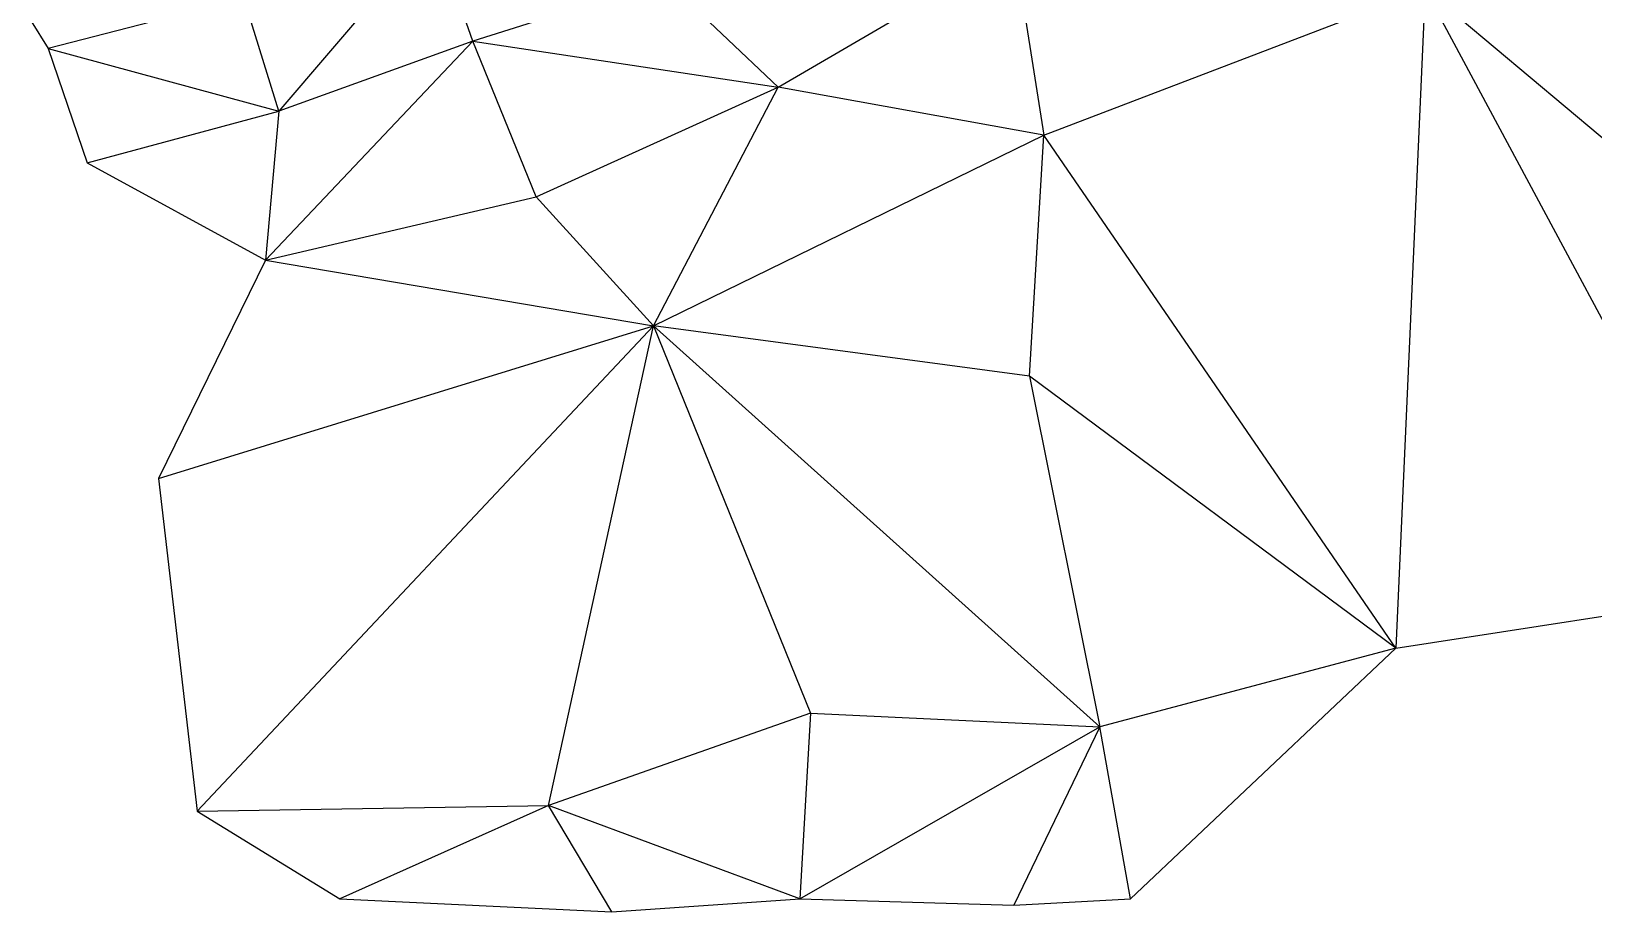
# Model space of a CAD drawing. Header units: inches. Extents: x 2000000 to 2613718, y 1000000 to 1269741.
# Drawn here: x 2612874.3 to 2613338.9, y 1267014 to 1267275.8 of the extents above; entities that cross this region are included whole.
import ezdxf

# ---------------------------------------------------------------- set-up
doc = ezdxf.new("R2010")
doc.units = ezdxf.units.IN
doc.header["$MEASUREMENT"] = 0

msp = doc.modelspace()

# ---------------------------------------------------------------- linework, layer by layer
for points in [[(2612993.97, 1267306.03, 245.9), (2612947.87, 1267252.09, 246.04)], [(2612993.97, 1267306.03, 245.9), (2612947.87, 1267252.09, 246.04)], [(2613005.53, 1267272.84, 246.08), (2612993.97, 1267306.03, 245.9)], [(2613005.53, 1267272.84, 246.08), (2612993.97, 1267306.03, 245.9)], [(2613096.36, 1267259.16, 246.4), (2613166.6, 1267300.28, 246.46)], [(2613096.36, 1267259.16, 246.4), (2613166.6, 1267300.28, 246.46)], [(2613166.6, 1267300.28, 246.46), (2613175.33, 1267244.95, 246.79)], [(2613166.6, 1267300.28, 246.46), (2613175.33, 1267244.95, 246.79)], [(2613062.89, 1267291.06, 246.13), (2613005.53, 1267272.84, 246.08)], [(2613062.89, 1267291.06, 246.13), (2613005.53, 1267272.84, 246.08)], [(2613096.36, 1267259.16, 246.4), (2613062.89, 1267291.06, 246.13)], [(2613096.36, 1267259.16, 246.4), (2613062.89, 1267291.06, 246.13)], [(2613175.33, 1267244.95, 246.79), (2613288.77, 1267288.33, 247.2)], [(2613175.33, 1267244.95, 246.79), (2613288.77, 1267288.33, 247.2)], [(2613288.77, 1267288.33, 247.2), (2613280.01, 1267092.39, 247.99)], [(2613288.77, 1267288.33, 247.2), (2613280.01, 1267092.39, 247.99)], [(2613385.19, 1267108.59, 248.43), (2613288.77, 1267288.33, 247.2)], [(2613382.49, 1267209.73, 248.04), (2613288.77, 1267288.33, 247.2)], [(2613385.19, 1267108.59, 248.43), (2613288.77, 1267288.33, 247.2)], [(2613382.49, 1267209.73, 248.04), (2613288.77, 1267288.33, 247.2)], [(2612937.5, 1267285.75, 245.89), (2612879.32, 1267270.71, 245.84)], [(2612937.5, 1267285.75, 245.89), (2612879.32, 1267270.71, 245.84)], [(2612947.87, 1267252.09, 246.04), (2612937.5, 1267285.75, 245.89)], [(2612947.87, 1267252.09, 246.04), (2612937.5, 1267285.75, 245.89)], [(2612874.25, 1267278.82, 245.79), (2612879.32, 1267270.71, 245.84)], [(2612874.25, 1267278.82, 245.79), (2612879.32, 1267270.71, 245.84)], [(2613005.53, 1267272.84, 246.08), (2612943.88, 1267207.77, 246.18)], [(2613005.53, 1267272.84, 246.08), (2612943.88, 1267207.77, 246.18)], [(2613005.53, 1267272.84, 246.08), (2612947.87, 1267252.09, 246.04)], [(2613005.53, 1267272.84, 246.08), (2612947.87, 1267252.09, 246.04)], [(2613024.4, 1267226.61, 246.3), (2613005.53, 1267272.84, 246.08)], [(2613005.53, 1267272.84, 246.08), (2613096.36, 1267259.16, 246.4)], [(2613024.4, 1267226.61, 246.3), (2613005.53, 1267272.84, 246.08)], [(2613005.53, 1267272.84, 246.08), (2613096.36, 1267259.16, 246.4)], [(2612879.32, 1267270.71, 245.84), (2612947.87, 1267252.09, 246.04)], [(2612879.32, 1267270.71, 245.84), (2612890.91, 1267236.69, 246)], [(2612879.32, 1267270.71, 245.84), (2612947.87, 1267252.09, 246.04)], [(2612879.32, 1267270.71, 245.84), (2612890.91, 1267236.69, 246)], [(2613024.4, 1267226.61, 246.3), (2613096.36, 1267259.16, 246.4)], [(2613024.4, 1267226.61, 246.3), (2613096.36, 1267259.16, 246.4)], [(2613059.31, 1267188.18, 246.53), (2613096.36, 1267259.16, 246.4)], [(2613059.31, 1267188.18, 246.53), (2613096.36, 1267259.16, 246.4)], [(2613175.33, 1267244.95, 246.79), (2613096.36, 1267259.16, 246.4)], [(2613175.33, 1267244.95, 246.79), (2613096.36, 1267259.16, 246.4)], [(2612890.91, 1267236.69, 246), (2612947.87, 1267252.09, 246.04)], [(2612890.91, 1267236.69, 246), (2612947.87, 1267252.09, 246.04)], [(2612947.87, 1267252.09, 246.04), (2612943.88, 1267207.77, 246.18)], [(2612947.87, 1267252.09, 246.04), (2612943.88, 1267207.77, 246.18)], [(2613059.31, 1267188.18, 246.53), (2613175.33, 1267244.95, 246.79)], [(2613059.31, 1267188.18, 246.53), (2613175.33, 1267244.95, 246.79)], [(2613171.12, 1267173.29, 247.08), (2613175.33, 1267244.95, 246.79)], [(2613171.12, 1267173.29, 247.08), (2613175.33, 1267244.95, 246.79)], [(2613280.01, 1267092.39, 247.99), (2613175.33, 1267244.95, 246.79)], [(2613280.01, 1267092.39, 247.99), (2613175.33, 1267244.95, 246.79)], [(2612890.91, 1267236.69, 246), (2612943.88, 1267207.77, 246.18)], [(2612890.91, 1267236.69, 246), (2612943.88, 1267207.77, 246.18)], [(2612943.88, 1267207.77, 246.18), (2613024.4, 1267226.61, 246.3)], [(2612943.88, 1267207.77, 246.18), (2613024.4, 1267226.61, 246.3)], [(2613059.31, 1267188.18, 246.53), (2613024.4, 1267226.61, 246.3)], [(2613059.31, 1267188.18, 246.53), (2613024.4, 1267226.61, 246.3)], [(2612943.88, 1267207.77, 246.18), (2612912.09, 1267142.85, 246.29)], [(2612943.88, 1267207.77, 246.18), (2612912.09, 1267142.85, 246.29)], [(2612943.88, 1267207.77, 246.18), (2613059.31, 1267188.18, 246.53)], [(2612943.88, 1267207.77, 246.18), (2613059.31, 1267188.18, 246.53)], [(2612912.09, 1267142.85, 246.29), (2613059.31, 1267188.18, 246.53)], [(2612912.09, 1267142.85, 246.29), (2613059.31, 1267188.18, 246.53)], [(2612923.59, 1267043.93, 246.73), (2613059.31, 1267188.18, 246.53)], [(2612923.59, 1267043.93, 246.73), (2613059.31, 1267188.18, 246.53)], [(2613028.11, 1267045.59, 246.98), (2613059.31, 1267188.18, 246.53)], [(2613028.11, 1267045.59, 246.98), (2613059.31, 1267188.18, 246.53)], [(2613171.12, 1267173.29, 247.08), (2613059.31, 1267188.18, 246.53)], [(2613059.31, 1267188.18, 246.53), (2613192.04, 1267069, 247.63)], [(2613059.31, 1267188.18, 246.53), (2613105.97, 1267073.03, 247.19)], [(2613171.12, 1267173.29, 247.08), (2613059.31, 1267188.18, 246.53)], [(2613059.31, 1267188.18, 246.53), (2613192.04, 1267069, 247.63)], [(2613059.31, 1267188.18, 246.53), (2613105.97, 1267073.03, 247.19)], [(2613280.01, 1267092.39, 247.99), (2613171.12, 1267173.29, 247.08)], [(2613171.12, 1267173.29, 247.08), (2613192.04, 1267069, 247.63)], [(2613280.01, 1267092.39, 247.99), (2613171.12, 1267173.29, 247.08)], [(2613171.12, 1267173.29, 247.08), (2613192.04, 1267069, 247.63)], [(2612912.09, 1267142.85, 246.29), (2612923.59, 1267043.93, 246.73)], [(2612912.09, 1267142.85, 246.29), (2612923.59, 1267043.93, 246.73)], [(2613280.01, 1267092.39, 247.99), (2613385.19, 1267108.59, 248.43)], [(2613280.01, 1267092.39, 247.99), (2613385.19, 1267108.59, 248.43)], [(2613280.01, 1267092.39, 247.99), (2613192.04, 1267069, 247.63)], [(2613280.01, 1267092.39, 247.99), (2613192.04, 1267069, 247.63)], [(2613201.1, 1267017.83, 247.88), (2613280.01, 1267092.39, 247.99)], [(2613201.1, 1267017.83, 247.88), (2613280.01, 1267092.39, 247.99)], [(2613105.97, 1267073.03, 247.19), (2613028.11, 1267045.59, 246.98)], [(2613105.97, 1267073.03, 247.19), (2613028.11, 1267045.59, 246.98)], [(2613105.97, 1267073.03, 247.19), (2613102.83, 1267017.83, 247.43)], [(2613105.97, 1267073.03, 247.19), (2613102.83, 1267017.83, 247.43)], [(2613105.97, 1267073.03, 247.19), (2613192.04, 1267069, 247.63)], [(2613105.97, 1267073.03, 247.19), (2613192.04, 1267069, 247.63)], [(2613102.83, 1267017.83, 247.43), (2613192.04, 1267069, 247.63)], [(2613102.83, 1267017.83, 247.43), (2613192.04, 1267069, 247.63)], [(2613192.04, 1267069, 247.63), (2613166.41, 1267015.9, 247.73)], [(2613192.04, 1267069, 247.63), (2613166.41, 1267015.9, 247.73)], [(2613201.1, 1267017.83, 247.88), (2613192.04, 1267069, 247.63)], [(2613201.1, 1267017.83, 247.88), (2613192.04, 1267069, 247.63)], [(2612923.59, 1267043.93, 246.73), (2613028.11, 1267045.59, 246.98)], [(2612923.59, 1267043.93, 246.73), (2613028.11, 1267045.59, 246.98)], [(2613028.11, 1267045.59, 246.98), (2612966.03, 1267017.83, 246.94)], [(2613028.11, 1267045.59, 246.98), (2612966.03, 1267017.83, 246.94)], [(2613046.95, 1267013.98, 247.21), (2613028.11, 1267045.59, 246.98)], [(2613102.83, 1267017.83, 247.43), (2613028.11, 1267045.59, 246.98)], [(2613046.95, 1267013.98, 247.21), (2613028.11, 1267045.59, 246.98)], [(2613102.83, 1267017.83, 247.43), (2613028.11, 1267045.59, 246.98)], [(2612923.59, 1267043.93, 246.73), (2612966.03, 1267017.83, 246.94)], [(2612923.59, 1267043.93, 246.73), (2612966.03, 1267017.83, 246.94)], [(2612966.03, 1267017.83, 246.94), (2613046.95, 1267013.98, 247.21)], [(2612966.03, 1267017.83, 246.94), (2613046.95, 1267013.98, 247.21)], [(2613046.95, 1267013.98, 247.21), (2613102.83, 1267017.83, 247.43)], [(2613046.95, 1267013.98, 247.21), (2613102.83, 1267017.83, 247.43)], [(2613102.83, 1267017.83, 247.43), (2613166.41, 1267015.9, 247.73)], [(2613102.83, 1267017.83, 247.43), (2613166.41, 1267015.9, 247.73)], [(2613166.41, 1267015.9, 247.73), (2613201.1, 1267017.83, 247.88)], [(2613166.41, 1267015.9, 247.73), (2613201.1, 1267017.83, 247.88)]]:
    msp.add_polyline3d(points)

doc.saveas('drawing.dxf')
